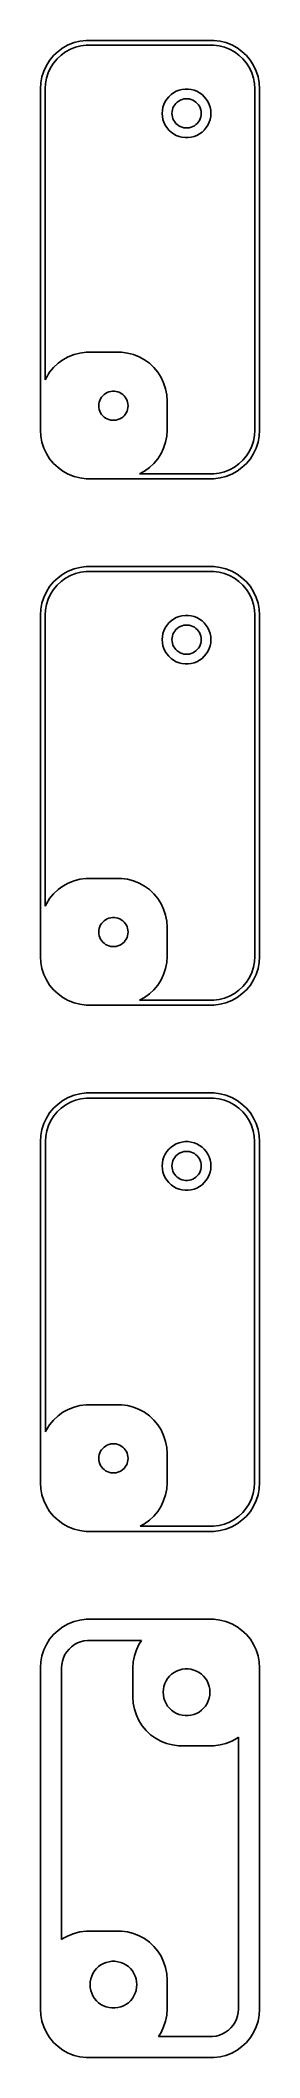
# Model space of a CAD drawing. Header units: metres. Extents: x -11 to 11, y 194 to 400.
import ezdxf

# ---------------------------------------------------------------- set-up
doc = ezdxf.new("R2010")
doc.units = ezdxf.units.M

msp = doc.modelspace()

# ---------------------------------------------------------------- linework, layer by layer
for p, q in [((-8.92912, 399.722), (-9.43712, 399.353)), ((-8.37889, 400.024), (-8.92912, 399.722)), ((-8.66121, 399.299), (-8.166, 399.572)), ((-7.79507, 400.255), (-8.37889, 400.024)), ((-8.166, 399.572), (-7.64056, 399.78)), ((-7.1869, 400.411), (-7.79507, 400.255)), ((-7.64056, 399.78), (-7.0932, 399.92)), ((-6.56395, 400.49), (-7.1869, 400.411)), ((-7.0932, 399.92), (-6.53255, 399.991)), ((6.56395, 400.49), (-6.56395, 400.49)), ((-6.53255, 399.991), (6.53255, 399.991)), ((6.53255, 399.991), (7.0932, 399.92)), ((7.1869, 400.411), (6.56395, 400.49)), ((7.0932, 399.92), (7.64056, 399.78)), ((7.79507, 400.255), (7.1869, 400.411)), ((7.64056, 399.78), (8.166, 399.572)), ((8.37889, 400.024), (7.79507, 400.255)), ((8.166, 399.572), (8.66121, 399.299)), ((8.92912, 399.722), (8.37889, 400.024)), ((9.43712, 399.353), (8.92912, 399.722)), ((-10.6315, 397.909), (-10.8989, 397.341)), ((-10.2951, 398.439), (-10.6315, 397.909)), ((-10.434, 397.157), (-10.1934, 397.668)), ((-9.89484, 398.923), (-10.2951, 398.439)), ((-10.1934, 397.668), (-9.89056, 398.145)), ((-9.43712, 399.353), (-9.89484, 398.923)), ((-9.89056, 398.145), (-9.53035, 398.58)), ((-9.53035, 398.58), (-9.11839, 398.967)), ((-9.11839, 398.967), (-8.66121, 399.299)), ((8.66121, 399.299), (9.11839, 398.967)), ((9.11839, 398.967), (9.53035, 398.58)), ((9.89484, 398.923), (9.43712, 399.353)), ((9.53035, 398.58), (9.89056, 398.145)), ((9.89056, 398.145), (10.1934, 397.668)), ((10.2951, 398.439), (9.89484, 398.923)), ((10.1934, 397.668), (10.434, 397.157)), ((10.6315, 397.909), (10.2951, 398.439)), ((10.8989, 397.341), (10.6315, 397.909)), ((-11.2106, 396.127), (-11.25, 395.5)), ((-11.25, 395.5), (-11.25, 360.5)), ((-11.0929, 396.743), (-11.2106, 396.127)), ((-10.8989, 397.341), (-11.0929, 396.743)), ((-10.75, 395.5), (-10.7145, 396.064)), ((-10.75, 365.657), (-10.75, 395.5)), ((-10.7145, 396.064), (-10.6086, 396.619)), ((-10.6086, 396.619), (-10.434, 397.157)), ((2.97745, 395.378), (2.68555, 395.262)), ((3.28154, 395.456), (2.97745, 395.378)), ((3.59302, 395.495), (3.28154, 395.456)), ((3.90697, 395.495), (3.59302, 395.495)), ((4.21844, 395.456), (3.90697, 395.495)), ((4.52254, 395.378), (4.21844, 395.456)), ((4.81444, 395.262), (4.52254, 395.378)), ((10.434, 397.157), (10.6086, 396.619)), ((10.6086, 396.619), (10.7145, 396.064)), ((10.7145, 396.064), (10.75, 395.5)), ((10.75, 395.5), (10.75, 360.5)), ((11.0929, 396.743), (10.8989, 397.341)), ((11.2106, 396.127), (11.0929, 396.743)), ((11.25, 395.5), (11.2106, 396.127)), ((11.25, 360.5), (11.25, 395.5)), ((1.2697, 393.313), (1.25, 393)), ((1.32854, 393.622), (1.2697, 393.313)), ((1.42555, 393.92), (1.32854, 393.622)), ((1.55922, 394.204), (1.42555, 393.92)), ((1.72745, 394.469), (1.55922, 394.204)), ((1.92757, 394.711), (1.72745, 394.469)), ((2.15643, 394.926), (1.92757, 394.711)), ((2.41043, 395.111), (2.15643, 394.926)), ((2.26183, 393.188), (2.29712, 393.373)), ((2.29712, 393.373), (2.35533, 393.552)), ((2.35533, 393.552), (2.43553, 393.723)), ((2.68555, 395.262), (2.41043, 395.111)), ((2.43553, 393.723), (2.53647, 393.882)), ((2.53647, 393.882), (2.65654, 394.027)), ((2.65654, 394.027), (2.79385, 394.156)), ((2.79385, 394.156), (2.94626, 394.266)), ((2.94626, 394.266), (3.11133, 394.357)), ((3.11133, 394.357), (3.28647, 394.427)), ((3.28647, 394.427), (3.46892, 394.473)), ((3.46892, 394.473), (3.65581, 394.497)), ((3.65581, 394.497), (3.84418, 394.497)), ((3.84418, 394.497), (4.03107, 394.473)), ((4.03107, 394.473), (4.21352, 394.427)), ((4.21352, 394.427), (4.38866, 394.357)), ((4.38866, 394.357), (4.55373, 394.266)), ((4.55373, 394.266), (4.70613, 394.156)), ((4.70613, 394.156), (4.84344, 394.027)), ((5.08955, 395.111), (4.81444, 395.262)), ((4.84344, 394.027), (4.96352, 393.882)), ((4.96352, 393.882), (5.06445, 393.723)), ((5.06445, 393.723), (5.14465, 393.552)), ((5.34355, 394.926), (5.08955, 395.111)), ((5.14465, 393.552), (5.20287, 393.373)), ((5.20287, 393.373), (5.23816, 393.188)), ((5.57242, 394.711), (5.34355, 394.926)), ((5.77254, 394.469), (5.57242, 394.711)), ((5.94077, 394.204), (5.77254, 394.469)), ((6.07443, 393.92), (5.94077, 394.204)), ((6.17145, 393.622), (6.07443, 393.92)), ((6.23029, 393.313), (6.17145, 393.622)), ((6.25, 393), (6.23029, 393.313)), ((1.25, 393), (1.2697, 392.687)), ((1.2697, 392.687), (1.32854, 392.378)), ((1.32854, 392.378), (1.42555, 392.08)), ((1.42555, 392.08), (1.55922, 391.796)), ((1.55922, 391.796), (1.72745, 391.531)), ((1.72745, 391.531), (1.92757, 391.289)), ((1.92757, 391.289), (2.15643, 391.074)), ((2.25, 393), (2.26183, 393.188)), ((2.26183, 392.812), (2.25, 393)), ((2.29712, 392.627), (2.26183, 392.812)), ((2.35533, 392.448), (2.29712, 392.627)), ((2.43553, 392.277), (2.35533, 392.448)), ((2.53647, 392.118), (2.43553, 392.277)), ((2.65654, 391.973), (2.53647, 392.118)), ((2.79385, 391.844), (2.65654, 391.973)), ((2.94626, 391.734), (2.79385, 391.844)), ((3.11133, 391.643), (2.94626, 391.734)), ((3.28647, 391.573), (3.11133, 391.643)), ((3.46892, 391.527), (3.28647, 391.573)), ((3.65581, 391.503), (3.46892, 391.527)), ((3.84418, 391.503), (3.65581, 391.503)), ((4.03107, 391.527), (3.84418, 391.503)), ((4.21352, 391.573), (4.03107, 391.527)), ((4.38866, 391.643), (4.21352, 391.573)), ((4.55373, 391.734), (4.38866, 391.643)), ((4.70613, 391.844), (4.55373, 391.734)), ((4.84344, 391.973), (4.70613, 391.844)), ((4.96352, 392.118), (4.84344, 391.973)), ((5.06445, 392.277), (4.96352, 392.118)), ((5.14465, 392.448), (5.06445, 392.277)), ((5.20287, 392.627), (5.14465, 392.448)), ((5.23816, 392.812), (5.20287, 392.627)), ((5.23816, 393.188), (5.25, 393)), ((5.25, 393), (5.23816, 392.812)), ((5.34355, 391.074), (5.57242, 391.289)), ((5.57242, 391.289), (5.77254, 391.531)), ((5.77254, 391.531), (5.94077, 391.796)), ((5.94077, 391.796), (6.07443, 392.08)), ((6.07443, 392.08), (6.17145, 392.378)), ((6.17145, 392.378), (6.23029, 392.687)), ((6.23029, 392.687), (6.25, 393)), ((2.15643, 391.074), (2.41043, 390.889)), ((2.41043, 390.889), (2.68555, 390.738)), ((2.68555, 390.738), (2.97745, 390.622)), ((2.97745, 390.622), (3.28154, 390.544)), ((3.28154, 390.544), (3.59302, 390.505)), ((3.59302, 390.505), (3.90697, 390.505)), ((3.90697, 390.505), (4.21844, 390.544)), ((4.21844, 390.544), (4.52254, 390.622)), ((4.52254, 390.622), (4.81444, 390.738)), ((4.81444, 390.738), (5.08955, 390.889)), ((5.08955, 390.889), (5.34355, 391.074)), ((-6.56395, 368.49), (-7.1869, 368.411)), ((-2.93604, 368.49), (-6.56395, 368.49)), ((-2.31308, 368.411), (-2.93604, 368.49)), ((-10.2951, 366.439), (-10.6315, 365.909)), ((-9.89484, 366.923), (-10.2951, 366.439)), ((-9.43712, 367.353), (-9.89484, 366.923)), ((-8.92912, 367.722), (-9.43712, 367.353)), ((-8.37889, 368.024), (-8.92912, 367.722)), ((-7.79507, 368.255), (-8.37889, 368.024)), ((-7.1869, 368.411), (-7.79507, 368.255)), ((-1.70491, 368.255), (-2.31308, 368.411)), ((-1.12109, 368.024), (-1.70491, 368.255)), ((-0.57086, 367.722), (-1.12109, 368.024)), ((-0.06287, 367.353), (-0.57086, 367.722)), ((0.39484, 366.923), (-0.06287, 367.353)), ((0.79507, 366.439), (0.39484, 366.923)), ((1.13153, 365.909), (0.79507, 366.439)), ((-10.6315, 365.909), (-10.75, 365.657)), ((-4.55373, 364.266), (-4.38866, 364.357)), ((-4.38866, 364.357), (-4.21352, 364.427)), ((-4.21352, 364.427), (-4.03107, 364.473)), ((-4.03107, 364.473), (-3.84418, 364.497)), ((-3.84418, 364.497), (-3.65581, 364.497)), ((-3.65581, 364.497), (-3.46892, 364.473)), ((-3.46892, 364.473), (-3.28647, 364.427)), ((-3.28647, 364.427), (-3.11133, 364.357)), ((-3.11133, 364.357), (-2.94626, 364.266)), ((1.39888, 365.341), (1.13153, 365.909)), ((1.59291, 364.743), (1.39888, 365.341)), ((1.71057, 364.127), (1.59291, 364.743)), ((-5.25, 363), (-5.23816, 363.188)), ((-5.23816, 362.812), (-5.25, 363)), ((-5.23816, 363.188), (-5.20287, 363.373)), ((-5.20287, 362.627), (-5.23816, 362.812)), ((-5.20287, 363.373), (-5.14465, 363.552)), ((-5.14465, 362.448), (-5.20287, 362.627)), ((-5.14465, 363.552), (-5.06445, 363.723)), ((-5.06445, 362.277), (-5.14465, 362.448)), ((-5.06445, 363.723), (-4.96352, 363.882)), ((-4.96352, 362.118), (-5.06445, 362.277)), ((-4.96352, 363.882), (-4.84344, 364.027)), ((-4.84344, 364.027), (-4.70613, 364.156)), ((-4.70613, 364.156), (-4.55373, 364.266)), ((-2.94626, 364.266), (-2.79385, 364.156)), ((-2.79385, 364.156), (-2.65654, 364.027)), ((-2.65654, 364.027), (-2.53647, 363.882)), ((-2.53647, 363.882), (-2.43553, 363.723)), ((-2.43553, 362.277), (-2.53647, 362.118)), ((-2.43553, 363.723), (-2.35533, 363.552)), ((-2.35533, 362.448), (-2.43553, 362.277)), ((-2.35533, 363.552), (-2.29712, 363.373)), ((-2.29712, 362.627), (-2.35533, 362.448)), ((-2.29712, 363.373), (-2.26183, 363.188)), ((-2.26183, 362.812), (-2.29712, 362.627)), ((-2.26183, 363.188), (-2.25, 363)), ((-2.25, 363), (-2.26183, 362.812)), ((1.75, 363.5), (1.71057, 364.127)), ((1.75, 360.5), (1.75, 363.5)), ((-11.25, 360.5), (-11.2106, 359.873)), ((-4.84344, 361.973), (-4.96352, 362.118)), ((-4.70613, 361.844), (-4.84344, 361.973)), ((-4.55373, 361.734), (-4.70613, 361.844)), ((-4.38866, 361.643), (-4.55373, 361.734)), ((-4.21352, 361.573), (-4.38866, 361.643)), ((-4.03107, 361.527), (-4.21352, 361.573)), ((-3.84418, 361.503), (-4.03107, 361.527)), ((-3.65581, 361.503), (-3.84418, 361.503)), ((-3.46892, 361.527), (-3.65581, 361.503)), ((-3.28647, 361.573), (-3.46892, 361.527)), ((-3.11133, 361.643), (-3.28647, 361.573)), ((-2.94626, 361.734), (-3.11133, 361.643)), ((-2.79385, 361.844), (-2.94626, 361.734)), ((-2.65654, 361.973), (-2.79385, 361.844)), ((-2.53647, 362.118), (-2.65654, 361.973)), ((1.71057, 359.873), (1.75, 360.5)), ((10.75, 360.5), (10.7145, 359.936)), ((11.2106, 359.873), (11.25, 360.5)), ((-11.2106, 359.873), (-11.0929, 359.257)), ((-11.0929, 359.257), (-10.8989, 358.659)), ((-10.8989, 358.659), (-10.6315, 358.091)), ((-10.6315, 358.091), (-10.2951, 357.561)), ((0.79507, 357.561), (1.13153, 358.091)), ((1.13153, 358.091), (1.39888, 358.659)), ((1.39888, 358.659), (1.59291, 359.257)), ((1.59291, 359.257), (1.71057, 359.873)), ((10.1934, 358.332), (9.89056, 357.855)), ((10.434, 358.843), (10.1934, 358.332)), ((10.2951, 357.561), (10.6315, 358.091)), ((10.6086, 359.381), (10.434, 358.843)), ((10.7145, 359.936), (10.6086, 359.381)), ((10.6315, 358.091), (10.8989, 358.659)), ((10.8989, 358.659), (11.0929, 359.257)), ((11.0929, 359.257), (11.2106, 359.873)), ((-10.2951, 357.561), (-9.89484, 357.077)), ((-9.89484, 357.077), (-9.43712, 356.647)), ((-9.43712, 356.647), (-8.92912, 356.278)), ((-8.92912, 356.278), (-8.37889, 355.976)), ((-1.06104, 356.009), (-0.57086, 356.278)), ((6.53255, 356.009), (-1.06104, 356.009)), ((-0.57086, 356.278), (-0.06287, 356.647)), ((-0.06287, 356.647), (0.39484, 357.077)), ((0.39484, 357.077), (0.79507, 357.561)), ((7.0932, 356.08), (6.53255, 356.009)), ((7.64056, 356.22), (7.0932, 356.08)), ((8.166, 356.428), (7.64056, 356.22)), ((8.66121, 356.701), (8.166, 356.428)), ((8.37889, 355.976), (8.92912, 356.278)), ((9.11839, 357.033), (8.66121, 356.701)), ((8.92912, 356.278), (9.43712, 356.647)), ((9.53035, 357.42), (9.11839, 357.033)), ((9.43712, 356.647), (9.89484, 357.077)), ((9.89056, 357.855), (9.53035, 357.42)), ((9.89484, 357.077), (10.2951, 357.561)), ((-8.37889, 355.976), (-7.79507, 355.745)), ((-7.79507, 355.745), (-7.1869, 355.589)), ((-7.1869, 355.589), (-6.56395, 355.51)), ((-6.56395, 355.51), (6.56395, 355.51)), ((6.56395, 355.51), (7.1869, 355.589)), ((7.1869, 355.589), (7.79507, 355.745)), ((7.79507, 355.745), (8.37889, 355.976)), ((-8.92912, 345.722), (-9.43712, 345.353)), ((-8.37889, 346.024), (-8.92912, 345.722)), ((-7.79507, 346.255), (-8.37889, 346.024)), ((-8.166, 345.572), (-7.64056, 345.78)), ((-7.1869, 346.411), (-7.79507, 346.255)), ((-7.64056, 345.78), (-7.0932, 345.92)), ((-6.56395, 346.49), (-7.1869, 346.411)), ((-7.0932, 345.92), (-6.53255, 345.991)), ((6.56395, 346.49), (-6.56395, 346.49)), ((-6.53255, 345.991), (6.53255, 345.991)), ((6.53255, 345.991), (7.0932, 345.92)), ((7.1869, 346.411), (6.56395, 346.49)), ((7.0932, 345.92), (7.64056, 345.78)), ((7.79507, 346.255), (7.1869, 346.411)), ((7.64056, 345.78), (8.166, 345.572)), ((8.37889, 346.024), (7.79507, 346.255)), ((8.92912, 345.722), (8.37889, 346.024)), ((9.43712, 345.353), (8.92912, 345.722)), ((-10.6315, 343.909), (-10.8989, 343.341)), ((-10.2951, 344.439), (-10.6315, 343.909)), ((-10.434, 343.157), (-10.1934, 343.668)), ((-9.89484, 344.923), (-10.2951, 344.439)), ((-10.1934, 343.668), (-9.89056, 344.145)), ((-9.43712, 345.353), (-9.89484, 344.923)), ((-9.89056, 344.145), (-9.53035, 344.58)), ((-9.53035, 344.58), (-9.11839, 344.967)), ((-9.11839, 344.967), (-8.66121, 345.299)), ((-8.66121, 345.299), (-8.166, 345.572)), ((8.166, 345.572), (8.66121, 345.299)), ((8.66121, 345.299), (9.11839, 344.967)), ((9.11839, 344.967), (9.53035, 344.58)), ((9.89484, 344.923), (9.43712, 345.353)), ((9.53035, 344.58), (9.89056, 344.145)), ((9.89056, 344.145), (10.1934, 343.668)), ((10.2951, 344.439), (9.89484, 344.923)), ((10.1934, 343.668), (10.434, 343.157)), ((10.6315, 343.909), (10.2951, 344.439)), ((10.8989, 343.341), (10.6315, 343.909)), ((-11.2106, 342.127), (-11.25, 341.5)), ((-11.0929, 342.743), (-11.2106, 342.127)), ((-10.8989, 343.341), (-11.0929, 342.743)), ((-10.75, 341.5), (-10.7145, 342.064)), ((-10.7145, 342.064), (-10.6086, 342.619)), ((-10.6086, 342.619), (-10.434, 343.157)), ((10.434, 343.157), (10.6086, 342.619)), ((10.6086, 342.619), (10.7145, 342.064)), ((10.7145, 342.064), (10.75, 341.5)), ((11.0929, 342.743), (10.8989, 343.341)), ((11.2106, 342.127), (11.0929, 342.743)), ((11.25, 341.5), (11.2106, 342.127)), ((-11.25, 341.5), (-11.25, 306.5)), ((-10.75, 311.657), (-10.75, 341.5)), ((1.32854, 339.622), (1.2697, 339.313)), ((1.42555, 339.92), (1.32854, 339.622)), ((1.55922, 340.204), (1.42555, 339.92)), ((1.72745, 340.469), (1.55922, 340.204)), ((1.92757, 340.711), (1.72745, 340.469)), ((2.15643, 340.926), (1.92757, 340.711)), ((2.41043, 341.111), (2.15643, 340.926)), ((2.29712, 339.373), (2.35533, 339.552)), ((2.35533, 339.552), (2.43553, 339.723)), ((2.68555, 341.262), (2.41043, 341.111)), ((2.43553, 339.723), (2.53647, 339.882)), ((2.53647, 339.882), (2.65654, 340.027)), ((2.65654, 340.027), (2.79385, 340.156)), ((2.97745, 341.378), (2.68555, 341.262)), ((2.79385, 340.156), (2.94626, 340.266)), ((2.94626, 340.266), (3.11133, 340.357)), ((3.28154, 341.456), (2.97745, 341.378)), ((3.11133, 340.357), (3.28647, 340.427)), ((3.59302, 341.495), (3.28154, 341.456)), ((3.28647, 340.427), (3.46892, 340.473)), ((3.46892, 340.473), (3.65581, 340.497)), ((3.90697, 341.495), (3.59302, 341.495)), ((3.65581, 340.497), (3.84418, 340.497)), ((3.84418, 340.497), (4.03107, 340.473)), ((4.21844, 341.456), (3.90697, 341.495)), ((4.03107, 340.473), (4.21352, 340.427)), ((4.21352, 340.427), (4.38866, 340.357)), ((4.52254, 341.378), (4.21844, 341.456)), ((4.38866, 340.357), (4.55373, 340.266)), ((4.81444, 341.262), (4.52254, 341.378)), ((4.55373, 340.266), (4.70613, 340.156)), ((4.70613, 340.156), (4.84344, 340.027)), ((5.08955, 341.111), (4.81444, 341.262)), ((4.84344, 340.027), (4.96352, 339.882)), ((4.96352, 339.882), (5.06445, 339.723)), ((5.06445, 339.723), (5.14465, 339.552)), ((5.34355, 340.926), (5.08955, 341.111)), ((5.14465, 339.552), (5.20287, 339.373)), ((5.57242, 340.711), (5.34355, 340.926)), ((5.77254, 340.469), (5.57242, 340.711)), ((5.94077, 340.204), (5.77254, 340.469)), ((6.07443, 339.92), (5.94077, 340.204)), ((6.17145, 339.622), (6.07443, 339.92)), ((6.23029, 339.313), (6.17145, 339.622)), ((10.75, 341.5), (10.75, 306.5)), ((11.25, 306.5), (11.25, 341.5)), ((1.2697, 339.313), (1.25, 339)), ((1.25, 339), (1.2697, 338.687)), ((1.2697, 338.687), (1.32854, 338.378)), ((1.32854, 338.378), (1.42555, 338.08)), ((1.42555, 338.08), (1.55922, 337.796)), ((1.55922, 337.796), (1.72745, 337.531)), ((1.72745, 337.531), (1.92757, 337.289)), ((2.25, 339), (2.26183, 339.188)), ((2.26183, 338.812), (2.25, 339)), ((2.26183, 339.188), (2.29712, 339.373)), ((2.29712, 338.627), (2.26183, 338.812)), ((2.35533, 338.448), (2.29712, 338.627)), ((2.43553, 338.277), (2.35533, 338.448)), ((2.53647, 338.118), (2.43553, 338.277)), ((2.65654, 337.973), (2.53647, 338.118)), ((2.79385, 337.844), (2.65654, 337.973)), ((2.94626, 337.734), (2.79385, 337.844)), ((3.11133, 337.643), (2.94626, 337.734)), ((3.28647, 337.573), (3.11133, 337.643)), ((3.46892, 337.527), (3.28647, 337.573)), ((3.65581, 337.503), (3.46892, 337.527)), ((3.84418, 337.503), (3.65581, 337.503)), ((4.03107, 337.527), (3.84418, 337.503)), ((4.21352, 337.573), (4.03107, 337.527)), ((4.38866, 337.643), (4.21352, 337.573)), ((4.55373, 337.734), (4.38866, 337.643)), ((4.70613, 337.844), (4.55373, 337.734)), ((4.84344, 337.973), (4.70613, 337.844)), ((4.96352, 338.118), (4.84344, 337.973)), ((5.06445, 338.277), (4.96352, 338.118)), ((5.14465, 338.448), (5.06445, 338.277)), ((5.20287, 338.627), (5.14465, 338.448)), ((5.20287, 339.373), (5.23816, 339.188)), ((5.23816, 338.812), (5.20287, 338.627)), ((5.23816, 339.188), (5.25, 339)), ((5.25, 339), (5.23816, 338.812)), ((5.57242, 337.289), (5.77254, 337.531)), ((5.77254, 337.531), (5.94077, 337.796)), ((5.94077, 337.796), (6.07443, 338.08)), ((6.07443, 338.08), (6.17145, 338.378)), ((6.17145, 338.378), (6.23029, 338.687)), ((6.25, 339), (6.23029, 339.313)), ((6.23029, 338.687), (6.25, 339)), ((1.92757, 337.289), (2.15643, 337.074)), ((2.15643, 337.074), (2.41043, 336.889)), ((2.41043, 336.889), (2.68555, 336.738)), ((2.68555, 336.738), (2.97745, 336.622)), ((2.97745, 336.622), (3.28154, 336.544)), ((3.28154, 336.544), (3.59302, 336.505)), ((3.59302, 336.505), (3.90697, 336.505)), ((3.90697, 336.505), (4.21844, 336.544)), ((4.21844, 336.544), (4.52254, 336.622)), ((4.52254, 336.622), (4.81444, 336.738)), ((4.81444, 336.738), (5.08955, 336.889)), ((5.08955, 336.889), (5.34355, 337.074)), ((5.34355, 337.074), (5.57242, 337.289)), ((-9.89484, 312.923), (-10.2951, 312.439)), ((-9.43712, 313.353), (-9.89484, 312.923)), ((-8.92912, 313.722), (-9.43712, 313.353)), ((-8.37889, 314.024), (-8.92912, 313.722)), ((-7.79507, 314.255), (-8.37889, 314.024)), ((-7.1869, 314.411), (-7.79507, 314.255)), ((-6.56395, 314.49), (-7.1869, 314.411)), ((-2.93604, 314.49), (-6.56395, 314.49)), ((-2.31308, 314.411), (-2.93604, 314.49)), ((-1.70491, 314.255), (-2.31308, 314.411)), ((-1.12109, 314.024), (-1.70491, 314.255)), ((-0.57086, 313.722), (-1.12109, 314.024)), ((-0.06287, 313.353), (-0.57086, 313.722)), ((0.39484, 312.923), (-0.06287, 313.353)), ((0.79507, 312.439), (0.39484, 312.923)), ((-10.6315, 311.909), (-10.75, 311.657)), ((-10.2951, 312.439), (-10.6315, 311.909)), ((-4.21352, 310.427), (-4.03107, 310.473)), ((-4.03107, 310.473), (-3.84418, 310.497)), ((-3.84418, 310.497), (-3.65581, 310.497)), ((-3.65581, 310.497), (-3.46892, 310.473)), ((-3.46892, 310.473), (-3.28647, 310.427)), ((1.13153, 311.909), (0.79507, 312.439)), ((1.39888, 311.341), (1.13153, 311.909)), ((1.59291, 310.743), (1.39888, 311.341)), ((1.71057, 310.127), (1.59291, 310.743)), ((-5.25, 309), (-5.23816, 309.188)), ((-5.23816, 308.812), (-5.25, 309)), ((-5.23816, 309.188), (-5.20287, 309.373)), ((-5.20287, 308.627), (-5.23816, 308.812)), ((-5.20287, 309.373), (-5.14465, 309.552)), ((-5.14465, 308.448), (-5.20287, 308.627)), ((-5.14465, 309.552), (-5.06445, 309.723)), ((-5.06445, 308.277), (-5.14465, 308.448)), ((-5.06445, 309.723), (-4.96352, 309.882)), ((-4.96352, 309.882), (-4.84344, 310.027)), ((-4.84344, 310.027), (-4.70613, 310.156)), ((-4.70613, 310.156), (-4.55373, 310.266)), ((-4.55373, 310.266), (-4.38866, 310.357)), ((-4.38866, 310.357), (-4.21352, 310.427)), ((-3.28647, 310.427), (-3.11133, 310.357)), ((-3.11133, 310.357), (-2.94626, 310.266)), ((-2.94626, 310.266), (-2.79385, 310.156)), ((-2.79385, 310.156), (-2.65654, 310.027)), ((-2.65654, 310.027), (-2.53647, 309.882)), ((-2.53647, 309.882), (-2.43553, 309.723)), ((-2.43553, 309.723), (-2.35533, 309.552)), ((-2.35533, 308.448), (-2.43553, 308.277)), ((-2.35533, 309.552), (-2.29712, 309.373)), ((-2.29712, 308.627), (-2.35533, 308.448)), ((-2.29712, 309.373), (-2.26183, 309.188)), ((-2.26183, 308.812), (-2.29712, 308.627)), ((-2.26183, 309.188), (-2.25, 309)), ((-2.25, 309), (-2.26183, 308.812)), ((1.75, 309.5), (1.71057, 310.127)), ((1.75, 306.5), (1.75, 309.5)), ((-11.25, 306.5), (-11.2106, 305.873)), ((-4.96352, 308.118), (-5.06445, 308.277)), ((-4.84344, 307.973), (-4.96352, 308.118)), ((-4.70613, 307.844), (-4.84344, 307.973)), ((-4.55373, 307.734), (-4.70613, 307.844)), ((-4.38866, 307.643), (-4.55373, 307.734)), ((-4.21352, 307.573), (-4.38866, 307.643)), ((-4.03107, 307.527), (-4.21352, 307.573)), ((-3.84418, 307.503), (-4.03107, 307.527)), ((-3.65581, 307.503), (-3.84418, 307.503)), ((-3.46892, 307.527), (-3.65581, 307.503)), ((-3.28647, 307.573), (-3.46892, 307.527)), ((-3.11133, 307.643), (-3.28647, 307.573)), ((-2.94626, 307.734), (-3.11133, 307.643)), ((-2.79385, 307.844), (-2.94626, 307.734)), ((-2.65654, 307.973), (-2.79385, 307.844)), ((-2.53647, 308.118), (-2.65654, 307.973)), ((-2.43553, 308.277), (-2.53647, 308.118)), ((1.71057, 305.873), (1.75, 306.5)), ((10.75, 306.5), (10.7145, 305.936)), ((11.2106, 305.873), (11.25, 306.5)), ((-11.2106, 305.873), (-11.0929, 305.257)), ((-11.0929, 305.257), (-10.8989, 304.659)), ((-10.8989, 304.659), (-10.6315, 304.091)), ((1.13153, 304.091), (1.39888, 304.659)), ((1.39888, 304.659), (1.59291, 305.257)), ((1.59291, 305.257), (1.71057, 305.873)), ((10.1934, 304.332), (9.89056, 303.855)), ((10.434, 304.843), (10.1934, 304.332)), ((10.6086, 305.381), (10.434, 304.843)), ((10.7145, 305.936), (10.6086, 305.381)), ((10.6315, 304.091), (10.8989, 304.659)), ((10.8989, 304.659), (11.0929, 305.257)), ((11.0929, 305.257), (11.2106, 305.873)), ((-10.6315, 304.091), (-10.2951, 303.561)), ((-10.2951, 303.561), (-9.89484, 303.077)), ((-9.89484, 303.077), (-9.43712, 302.647)), ((-9.43712, 302.647), (-8.92912, 302.278)), ((-8.92912, 302.278), (-8.37889, 301.976)), ((-1.06104, 302.009), (-0.57086, 302.278)), ((-0.57086, 302.278), (-0.06287, 302.647)), ((-0.06287, 302.647), (0.39484, 303.077)), ((0.39484, 303.077), (0.79507, 303.561)), ((0.79507, 303.561), (1.13153, 304.091)), ((7.64056, 302.22), (7.0932, 302.08)), ((8.166, 302.428), (7.64056, 302.22)), ((8.66121, 302.701), (8.166, 302.428)), ((8.37889, 301.976), (8.92912, 302.278)), ((9.11839, 303.033), (8.66121, 302.701)), ((8.92912, 302.278), (9.43712, 302.647)), ((9.53035, 303.42), (9.11839, 303.033)), ((9.43712, 302.647), (9.89484, 303.077)), ((9.89056, 303.855), (9.53035, 303.42)), ((9.89484, 303.077), (10.2951, 303.561)), ((10.2951, 303.561), (10.6315, 304.091)), ((-8.37889, 301.976), (-7.79507, 301.745)), ((-7.79507, 301.745), (-7.1869, 301.589)), ((-7.1869, 301.589), (-6.56395, 301.51)), ((-6.56395, 301.51), (6.56395, 301.51)), ((6.53255, 302.009), (-1.06104, 302.009)), ((7.0932, 302.08), (6.53255, 302.009)), ((6.56395, 301.51), (7.1869, 301.589)), ((7.1869, 301.589), (7.79507, 301.745)), ((7.79507, 301.745), (8.37889, 301.976)), ((-8.37889, 292.024), (-8.92912, 291.722)), ((-7.79507, 292.255), (-8.37889, 292.024)), ((-7.1869, 292.411), (-7.79507, 292.255)), ((-7.63084, 291.75), (-7.08731, 291.889)), ((-6.56395, 292.49), (-7.1869, 292.411)), ((-7.08731, 291.889), (-6.53058, 291.96)), ((6.56395, 292.49), (-6.56395, 292.49)), ((-6.53058, 291.96), (6.53058, 291.96)), ((6.53058, 291.96), (7.08731, 291.889)), ((7.1869, 292.411), (6.56395, 292.49)), ((7.08731, 291.889), (7.63084, 291.75)), ((7.79507, 292.255), (7.1869, 292.411)), ((8.37889, 292.024), (7.79507, 292.255)), ((8.92912, 291.722), (8.37889, 292.024)), ((-10.6315, 289.909), (-10.8989, 289.341)), ((-10.2951, 290.439), (-10.6315, 289.909)), ((-9.89484, 290.923), (-10.2951, 290.439)), ((-10.1658, 289.653), (-9.86511, 290.127)), ((-9.43712, 291.353), (-9.89484, 290.923)), ((-9.86511, 290.127), (-9.50742, 290.559)), ((-9.50742, 290.559), (-9.09834, 290.943)), ((-8.92912, 291.722), (-9.43712, 291.353)), ((-9.09834, 290.943), (-8.64436, 291.273)), ((-8.64436, 291.273), (-8.1526, 291.543)), ((-8.1526, 291.543), (-7.63084, 291.75)), ((7.63084, 291.75), (8.1526, 291.543)), ((8.1526, 291.543), (8.64436, 291.273)), ((8.64436, 291.273), (9.09834, 290.943)), ((9.43712, 291.353), (8.92912, 291.722)), ((9.09834, 290.943), (9.50742, 290.559)), ((9.89484, 290.923), (9.43712, 291.353)), ((9.50742, 290.559), (9.86511, 290.127)), ((9.86511, 290.127), (10.1658, 289.653)), ((10.2951, 290.439), (9.89484, 290.923)), ((10.6315, 289.909), (10.2951, 290.439)), ((10.8989, 289.341), (10.6315, 289.909)), ((-11.2106, 288.127), (-11.25, 287.5)), ((-11.0929, 288.743), (-11.2106, 288.127)), ((-10.8989, 289.341), (-11.0929, 288.743)), ((-10.7185, 287.5), (-10.6833, 288.06)), ((-10.6833, 288.06), (-10.5781, 288.611)), ((-10.5781, 288.611), (-10.4047, 289.145)), ((-10.4047, 289.145), (-10.1658, 289.653)), ((10.1658, 289.653), (10.4047, 289.145)), ((10.4047, 289.145), (10.5781, 288.611)), ((10.5781, 288.611), (10.6833, 288.06)), ((10.6833, 288.06), (10.7185, 287.5)), ((11.0929, 288.743), (10.8989, 289.341)), ((11.2106, 288.127), (11.0929, 288.743)), ((11.25, 287.5), (11.2106, 288.127)), ((-11.25, 287.5), (-11.25, 252.5)), ((-10.7185, 257.724), (-10.7185, 287.5)), ((1.42555, 285.92), (1.32854, 285.622)), ((1.55922, 286.204), (1.42555, 285.92)), ((1.72745, 286.469), (1.55922, 286.204)), ((1.92757, 286.711), (1.72745, 286.469)), ((2.15643, 286.926), (1.92757, 286.711)), ((2.41043, 287.111), (2.15643, 286.926)), ((2.35533, 285.552), (2.43553, 285.723)), ((2.68555, 287.262), (2.41043, 287.111)), ((2.43553, 285.723), (2.53647, 285.882)), ((2.53647, 285.882), (2.65654, 286.027)), ((2.65654, 286.027), (2.79385, 286.156)), ((2.97745, 287.378), (2.68555, 287.262)), ((2.79385, 286.156), (2.94626, 286.266)), ((2.94626, 286.266), (3.11133, 286.357)), ((3.28154, 287.456), (2.97745, 287.378)), ((3.11133, 286.357), (3.28647, 286.427)), ((3.59302, 287.495), (3.28154, 287.456)), ((3.28647, 286.427), (3.46892, 286.473)), ((3.46892, 286.473), (3.65581, 286.497)), ((3.90697, 287.495), (3.59302, 287.495)), ((3.65581, 286.497), (3.84418, 286.497)), ((3.84418, 286.497), (4.03107, 286.473)), ((4.21844, 287.456), (3.90697, 287.495)), ((4.03107, 286.473), (4.21352, 286.427)), ((4.21352, 286.427), (4.38866, 286.357)), ((4.52254, 287.378), (4.21844, 287.456)), ((4.38866, 286.357), (4.55373, 286.266)), ((4.81444, 287.262), (4.52254, 287.378)), ((4.55373, 286.266), (4.70613, 286.156)), ((4.70613, 286.156), (4.84344, 286.027)), ((5.08955, 287.111), (4.81444, 287.262)), ((4.84344, 286.027), (4.96352, 285.882)), ((4.96352, 285.882), (5.06445, 285.723)), ((5.06445, 285.723), (5.14465, 285.552)), ((5.34355, 286.926), (5.08955, 287.111)), ((5.57242, 286.711), (5.34355, 286.926)), ((5.77254, 286.469), (5.57242, 286.711)), ((5.94077, 286.204), (5.77254, 286.469)), ((6.07443, 285.92), (5.94077, 286.204)), ((6.17145, 285.622), (6.07443, 285.92)), ((10.7185, 287.5), (10.7185, 252.5)), ((11.25, 252.5), (11.25, 287.5)), ((1.2697, 285.313), (1.25, 285)), ((1.25, 285), (1.2697, 284.687)), ((1.32854, 285.622), (1.2697, 285.313)), ((1.2697, 284.687), (1.32854, 284.378)), ((1.32854, 284.378), (1.42555, 284.08)), ((1.42555, 284.08), (1.55922, 283.796)), ((1.55922, 283.796), (1.72745, 283.531)), ((2.25, 285), (2.26183, 285.188)), ((2.26183, 284.812), (2.25, 285)), ((2.26183, 285.188), (2.29712, 285.373)), ((2.29712, 284.627), (2.26183, 284.812)), ((2.29712, 285.373), (2.35533, 285.552)), ((2.35533, 284.448), (2.29712, 284.627)), ((2.43553, 284.277), (2.35533, 284.448)), ((2.53647, 284.118), (2.43553, 284.277)), ((2.65654, 283.973), (2.53647, 284.118)), ((2.79385, 283.844), (2.65654, 283.973)), ((2.94626, 283.734), (2.79385, 283.844)), ((3.11133, 283.643), (2.94626, 283.734)), ((3.28647, 283.573), (3.11133, 283.643)), ((3.46892, 283.527), (3.28647, 283.573)), ((4.21352, 283.573), (4.03107, 283.527)), ((4.38866, 283.643), (4.21352, 283.573)), ((4.55373, 283.734), (4.38866, 283.643)), ((4.70613, 283.844), (4.55373, 283.734)), ((4.84344, 283.973), (4.70613, 283.844)), ((4.96352, 284.118), (4.84344, 283.973)), ((5.06445, 284.277), (4.96352, 284.118)), ((5.14465, 284.448), (5.06445, 284.277)), ((5.14465, 285.552), (5.20287, 285.373)), ((5.20287, 284.627), (5.14465, 284.448)), ((5.20287, 285.373), (5.23816, 285.188)), ((5.23816, 284.812), (5.20287, 284.627)), ((5.23816, 285.188), (5.25, 285)), ((5.25, 285), (5.23816, 284.812)), ((5.77254, 283.531), (5.94077, 283.796)), ((5.94077, 283.796), (6.07443, 284.08)), ((6.07443, 284.08), (6.17145, 284.378)), ((6.23029, 285.313), (6.17145, 285.622)), ((6.17145, 284.378), (6.23029, 284.687)), ((6.25, 285), (6.23029, 285.313)), ((6.23029, 284.687), (6.25, 285)), ((1.72745, 283.531), (1.92757, 283.289)), ((1.92757, 283.289), (2.15643, 283.074)), ((2.15643, 283.074), (2.41043, 282.889)), ((2.41043, 282.889), (2.68555, 282.738)), ((2.68555, 282.738), (2.97745, 282.622)), ((2.97745, 282.622), (3.28154, 282.544)), ((3.28154, 282.544), (3.59302, 282.505)), ((3.65581, 283.503), (3.46892, 283.527)), ((3.59302, 282.505), (3.90697, 282.505)), ((3.84418, 283.503), (3.65581, 283.503)), ((4.03107, 283.527), (3.84418, 283.503)), ((3.90697, 282.505), (4.21844, 282.544)), ((4.21844, 282.544), (4.52254, 282.622)), ((4.52254, 282.622), (4.81444, 282.738)), ((4.81444, 282.738), (5.08955, 282.889)), ((5.08955, 282.889), (5.34355, 283.074)), ((5.34355, 283.074), (5.57242, 283.289)), ((5.57242, 283.289), (5.77254, 283.531)), ((-9.89484, 258.923), (-10.2951, 258.439)), ((-9.43712, 259.353), (-9.89484, 258.923)), ((-8.92912, 259.722), (-9.43712, 259.353)), ((-8.37889, 260.024), (-8.92912, 259.722)), ((-7.79507, 260.255), (-8.37889, 260.024)), ((-7.1869, 260.411), (-7.79507, 260.255)), ((-6.56395, 260.49), (-7.1869, 260.411)), ((-2.93604, 260.49), (-6.56395, 260.49)), ((-2.31308, 260.411), (-2.93604, 260.49)), ((-1.70491, 260.255), (-2.31308, 260.411)), ((-1.12109, 260.024), (-1.70491, 260.255)), ((-0.57086, 259.722), (-1.12109, 260.024)), ((-0.06287, 259.353), (-0.57086, 259.722)), ((0.39484, 258.923), (-0.06287, 259.353)), ((0.79507, 258.439), (0.39484, 258.923)), ((-10.6315, 257.909), (-10.7185, 257.724)), ((-10.2951, 258.439), (-10.6315, 257.909)), ((1.13153, 257.909), (0.79507, 258.439)), ((1.39888, 257.341), (1.13153, 257.909)), ((1.59291, 256.743), (1.39888, 257.341)), ((1.71057, 256.127), (1.59291, 256.743)), ((-5.25, 255), (-5.23816, 255.188)), ((-5.23816, 254.812), (-5.25, 255)), ((-5.23816, 255.188), (-5.20287, 255.373)), ((-5.20287, 254.627), (-5.23816, 254.812)), ((-5.20287, 255.373), (-5.14465, 255.552)), ((-5.14465, 254.448), (-5.20287, 254.627)), ((-5.14465, 255.552), (-5.06445, 255.723)), ((-5.06445, 255.723), (-4.96352, 255.882)), ((-4.96352, 255.882), (-4.84344, 256.027)), ((-4.84344, 256.027), (-4.70613, 256.156)), ((-4.70613, 256.156), (-4.55373, 256.266)), ((-4.55373, 256.266), (-4.38866, 256.357)), ((-4.38866, 256.357), (-4.21352, 256.427)), ((-4.21352, 256.427), (-4.03107, 256.473)), ((-4.03107, 256.473), (-3.84418, 256.497)), ((-3.84418, 256.497), (-3.65581, 256.497)), ((-3.65581, 256.497), (-3.46892, 256.473)), ((-3.46892, 256.473), (-3.28647, 256.427)), ((-3.28647, 256.427), (-3.11133, 256.357)), ((-3.11133, 256.357), (-2.94626, 256.266)), ((-2.94626, 256.266), (-2.79385, 256.156)), ((-2.79385, 256.156), (-2.65654, 256.027)), ((-2.65654, 256.027), (-2.53647, 255.882)), ((-2.53647, 255.882), (-2.43553, 255.723)), ((-2.43553, 255.723), (-2.35533, 255.552)), ((-2.35533, 255.552), (-2.29712, 255.373)), ((-2.29712, 254.627), (-2.35533, 254.448)), ((-2.29712, 255.373), (-2.26183, 255.188)), ((-2.26183, 254.812), (-2.29712, 254.627)), ((-2.26183, 255.188), (-2.25, 255)), ((-2.25, 255), (-2.26183, 254.812)), ((1.75, 255.5), (1.71057, 256.127)), ((1.75, 252.5), (1.75, 255.5)), ((-5.06445, 254.277), (-5.14465, 254.448)), ((-4.96352, 254.118), (-5.06445, 254.277)), ((-4.84344, 253.973), (-4.96352, 254.118)), ((-4.70613, 253.844), (-4.84344, 253.973)), ((-4.55373, 253.734), (-4.70613, 253.844)), ((-4.38866, 253.643), (-4.55373, 253.734)), ((-4.21352, 253.573), (-4.38866, 253.643)), ((-4.03107, 253.527), (-4.21352, 253.573)), ((-3.84418, 253.503), (-4.03107, 253.527)), ((-3.65581, 253.503), (-3.84418, 253.503)), ((-3.46892, 253.527), (-3.65581, 253.503)), ((-3.28647, 253.573), (-3.46892, 253.527)), ((-3.11133, 253.643), (-3.28647, 253.573)), ((-2.94626, 253.734), (-3.11133, 253.643)), ((-2.79385, 253.844), (-2.94626, 253.734)), ((-2.65654, 253.973), (-2.79385, 253.844)), ((-2.53647, 254.118), (-2.65654, 253.973)), ((-2.43553, 254.277), (-2.53647, 254.118)), ((-2.35533, 254.448), (-2.43553, 254.277)), ((-11.25, 252.5), (-11.2106, 251.873)), ((-11.2106, 251.873), (-11.0929, 251.257)), ((-11.0929, 251.257), (-10.8989, 250.659)), ((-10.8989, 250.659), (-10.6315, 250.091)), ((1.13153, 250.091), (1.39888, 250.659)), ((1.39888, 250.659), (1.59291, 251.257)), ((1.59291, 251.257), (1.71057, 251.873)), ((1.71057, 251.873), (1.75, 252.5)), ((10.4047, 250.855), (10.1658, 250.347)), ((10.5781, 251.389), (10.4047, 250.855)), ((10.6833, 251.94), (10.5781, 251.389)), ((10.6315, 250.091), (10.8989, 250.659)), ((10.7185, 252.5), (10.6833, 251.94)), ((10.8989, 250.659), (11.0929, 251.257)), ((11.0929, 251.257), (11.2106, 251.873)), ((11.2106, 251.873), (11.25, 252.5)), ((-10.6315, 250.091), (-10.2951, 249.561)), ((-10.2951, 249.561), (-9.89484, 249.077)), ((-9.89484, 249.077), (-9.43712, 248.647)), ((-9.43712, 248.647), (-8.92912, 248.278)), ((-0.57086, 248.278), (-0.06287, 248.647)), ((-0.06287, 248.647), (0.39484, 249.077)), ((0.39484, 249.077), (0.79507, 249.561)), ((0.79507, 249.561), (1.13153, 250.091)), ((8.1526, 248.457), (7.63084, 248.25)), ((8.64436, 248.727), (8.1526, 248.457)), ((9.09834, 249.057), (8.64436, 248.727)), ((8.92912, 248.278), (9.43712, 248.647)), ((9.50742, 249.441), (9.09834, 249.057)), ((9.43712, 248.647), (9.89484, 249.077)), ((9.86511, 249.873), (9.50742, 249.441)), ((10.1658, 250.347), (9.86511, 249.873)), ((9.89484, 249.077), (10.2951, 249.561)), ((10.2951, 249.561), (10.6315, 250.091)), ((-8.92912, 248.278), (-8.37889, 247.976)), ((-8.37889, 247.976), (-7.79507, 247.745)), ((-7.79507, 247.745), (-7.1869, 247.589)), ((-7.1869, 247.589), (-6.56395, 247.51)), ((-6.56395, 247.51), (6.56395, 247.51)), ((-1.00392, 248.04), (-0.57086, 248.278)), ((6.53058, 248.04), (-1.00392, 248.04)), ((7.08731, 248.111), (6.53058, 248.04)), ((6.56395, 247.51), (7.1869, 247.589)), ((7.63084, 248.25), (7.08731, 248.111)), ((7.1869, 247.589), (7.79507, 247.745)), ((7.79507, 247.745), (8.37889, 247.976)), ((8.37889, 247.976), (8.92912, 248.278)), ((-7.79507, 238.255), (-8.37889, 238.024)), ((-7.1869, 238.411), (-7.79507, 238.255)), ((-6.56395, 238.49), (-7.1869, 238.411)), ((6.56395, 238.49), (-6.56395, 238.49)), ((7.1869, 238.411), (6.56395, 238.49)), ((7.79507, 238.255), (7.1869, 238.411)), ((8.37889, 238.024), (7.79507, 238.255)), ((-10.2951, 236.439), (-10.6315, 235.909)), ((-9.89484, 236.923), (-10.2951, 236.439)), ((-9.43712, 237.353), (-9.89484, 236.923)), ((-8.92912, 237.722), (-9.43712, 237.353)), ((-8.37889, 238.024), (-8.92912, 237.722)), ((-7.76285, 235.884), (-7.45215, 236.055)), ((-7.45215, 236.055), (-7.12247, 236.185)), ((-7.12247, 236.185), (-6.77905, 236.273)), ((-6.77905, 236.273), (-6.42728, 236.318)), ((-6.42728, 236.318), (-0.87192, 236.318)), ((-0.87192, 236.318), (-1.13153, 235.909)), ((8.92912, 237.722), (8.37889, 238.024)), ((9.43712, 237.353), (8.92912, 237.722)), ((9.89484, 236.923), (9.43712, 237.353)), ((10.2951, 236.439), (9.89484, 236.923)), ((10.6315, 235.909), (10.2951, 236.439)), ((-11.2106, 234.127), (-11.25, 233.5)), ((-11.0929, 234.743), (-11.2106, 234.127)), ((-10.8989, 235.341), (-11.0929, 234.743)), ((-10.6315, 235.909), (-10.8989, 235.341)), ((-9.05115, 233.854), (-8.98471, 234.202)), ((-8.98471, 234.202), (-8.87514, 234.539)), ((-8.87514, 234.539), (-8.72417, 234.86)), ((-8.72417, 234.86), (-8.53418, 235.16)), ((-8.53418, 235.16), (-8.30817, 235.433)), ((-8.30817, 235.433), (-8.0497, 235.675)), ((-8.0497, 235.675), (-7.76285, 235.884)), ((-1.71057, 234.127), (-1.75, 233.5)), ((-1.59291, 234.743), (-1.71057, 234.127)), ((-1.39888, 235.341), (-1.59291, 234.743)), ((-1.13153, 235.909), (-1.39888, 235.341)), ((10.8989, 235.341), (10.6315, 235.909)), ((11.0929, 234.743), (10.8989, 235.341)), ((11.2106, 234.127), (11.0929, 234.743)), ((11.25, 233.5), (11.2106, 234.127)), ((-11.25, 233.5), (-11.25, 198.5)), ((-9.07341, 233.5), (-9.05115, 233.854)), ((-9.07341, 205.617), (-9.07341, 233.5)), ((-1.75, 233.5), (-1.75, 230.5)), ((1.4254, 231.597), (1.51852, 231.883)), ((1.51852, 231.883), (1.64685, 232.156)), ((1.64685, 232.156), (1.80835, 232.411)), ((1.80835, 232.411), (2.00047, 232.643)), ((2.00047, 232.643), (2.22017, 232.849)), ((2.22017, 232.849), (2.464, 233.026)), ((2.464, 233.026), (2.72812, 233.172)), ((2.72812, 233.172), (3.00835, 233.283)), ((3.00835, 233.283), (3.30028, 233.357)), ((3.30028, 233.357), (3.59929, 233.395)), ((3.59929, 233.395), (3.9007, 233.395)), ((3.9007, 233.395), (4.19971, 233.357)), ((4.19971, 233.357), (4.49164, 233.283)), ((4.49164, 233.283), (4.77187, 233.172)), ((4.77187, 233.172), (5.03598, 233.026)), ((5.03598, 233.026), (5.27982, 232.849)), ((5.27982, 232.849), (5.49951, 232.643)), ((5.49951, 232.643), (5.69164, 232.411)), ((5.69164, 232.411), (5.85313, 232.156)), ((5.85313, 232.156), (5.98146, 231.883)), ((5.98146, 231.883), (6.07458, 231.597)), ((11.25, 198.5), (11.25, 233.5)), ((-1.75, 230.5), (-1.71057, 229.873)), ((-1.71057, 229.873), (-1.59291, 229.257)), ((1.34999, 231), (1.36891, 231.301)), ((1.36891, 230.699), (1.34999, 231)), ((1.36891, 231.301), (1.4254, 231.597)), ((1.4254, 230.403), (1.36891, 230.699)), ((1.51852, 230.117), (1.4254, 230.403)), ((1.64685, 229.844), (1.51852, 230.117)), ((1.80835, 229.589), (1.64685, 229.844)), ((5.85313, 229.844), (5.69164, 229.589)), ((5.98146, 230.117), (5.85313, 229.844)), ((6.07458, 230.403), (5.98146, 230.117)), ((6.07458, 231.597), (6.13107, 231.301)), ((6.13107, 230.699), (6.07458, 230.403)), ((6.13107, 231.301), (6.14999, 231)), ((6.14999, 231), (6.13107, 230.699)), ((-1.59291, 229.257), (-1.39888, 228.659)), ((-1.39888, 228.659), (-1.13153, 228.091)), ((-1.13153, 228.091), (-0.79507, 227.561)), ((2.00047, 229.357), (1.80835, 229.589)), ((2.22017, 229.151), (2.00047, 229.357)), ((2.464, 228.974), (2.22017, 229.151)), ((2.72812, 228.828), (2.464, 228.974)), ((3.00835, 228.717), (2.72812, 228.828)), ((3.30028, 228.643), (3.00835, 228.717)), ((3.59929, 228.605), (3.30028, 228.643)), ((3.9007, 228.605), (3.59929, 228.605)), ((4.19971, 228.643), (3.9007, 228.605)), ((4.49164, 228.717), (4.19971, 228.643)), ((4.77187, 228.828), (4.49164, 228.717)), ((5.03598, 228.974), (4.77187, 228.828)), ((5.27982, 229.151), (5.03598, 228.974)), ((5.49951, 229.357), (5.27982, 229.151)), ((5.69164, 229.589), (5.49951, 229.357)), ((-0.79507, 227.561), (-0.39484, 227.077)), ((-0.39484, 227.077), (0.06287, 226.647)), ((0.06287, 226.647), (0.57086, 226.278)), ((0.57086, 226.278), (1.12109, 225.976)), ((1.12109, 225.976), (1.70491, 225.745)), ((1.70491, 225.745), (2.31308, 225.589)), ((7.1869, 225.589), (7.79507, 225.745)), ((7.79507, 225.745), (8.37889, 225.976)), ((8.37889, 225.976), (8.92912, 226.278)), ((8.92912, 226.278), (9.07341, 226.383)), ((9.07341, 226.383), (9.07341, 198.5)), ((2.31308, 225.589), (2.93604, 225.51)), ((2.93604, 225.51), (6.56395, 225.51)), ((6.56395, 225.51), (7.1869, 225.589)), ((-8.92912, 205.722), (-9.07341, 205.617)), ((-8.37889, 206.024), (-8.92912, 205.722)), ((-7.79507, 206.255), (-8.37889, 206.024)), ((-7.1869, 206.411), (-7.79507, 206.255)), ((-6.56395, 206.49), (-7.1869, 206.411)), ((-2.93604, 206.49), (-6.56395, 206.49)), ((-2.31308, 206.411), (-2.93604, 206.49)), ((-1.70491, 206.255), (-2.31308, 206.411)), ((-1.12109, 206.024), (-1.70491, 206.255)), ((-0.57086, 205.722), (-1.12109, 206.024)), ((-0.06287, 205.353), (-0.57086, 205.722)), ((0.39484, 204.923), (-0.06287, 205.353)), ((0.79507, 204.439), (0.39484, 204.923)), ((-5.49951, 202.643), (-5.27982, 202.849)), ((-5.27982, 202.849), (-5.03598, 203.026)), ((-5.03598, 203.026), (-4.77187, 203.172)), ((-4.77187, 203.172), (-4.49164, 203.283)), ((-4.49164, 203.283), (-4.19971, 203.357)), ((-4.19971, 203.357), (-3.9007, 203.395)), ((-3.9007, 203.395), (-3.59929, 203.395)), ((-3.59929, 203.395), (-3.30028, 203.357)), ((-3.30028, 203.357), (-3.00835, 203.283)), ((-3.00835, 203.283), (-2.72812, 203.172)), ((-2.72812, 203.172), (-2.464, 203.026)), ((-2.464, 203.026), (-2.22017, 202.849)), ((-2.22017, 202.849), (-2.00047, 202.643)), ((1.13153, 203.909), (0.79507, 204.439)), ((1.39888, 203.341), (1.13153, 203.909)), ((1.59291, 202.743), (1.39888, 203.341)), ((-6.14999, 201), (-6.13107, 201.301)), ((-6.13107, 200.699), (-6.14999, 201)), ((-6.13107, 201.301), (-6.07458, 201.597)), ((-6.07458, 201.597), (-5.98146, 201.883)), ((-5.98146, 201.883), (-5.85313, 202.156)), ((-5.85313, 202.156), (-5.69164, 202.411)), ((-5.69164, 202.411), (-5.49951, 202.643)), ((-2.00047, 202.643), (-1.80835, 202.411)), ((-1.80835, 202.411), (-1.64685, 202.156)), ((-1.64685, 202.156), (-1.51852, 201.883)), ((-1.51852, 201.883), (-1.4254, 201.597)), ((-1.4254, 201.597), (-1.36891, 201.301)), ((-1.36891, 201.301), (-1.34999, 201)), ((-1.34999, 201), (-1.36891, 200.699)), ((1.71057, 202.127), (1.59291, 202.743)), ((1.75, 201.5), (1.71057, 202.127)), ((1.75, 198.5), (1.75, 201.5)), ((-6.07458, 200.403), (-6.13107, 200.699)), ((-5.98146, 200.117), (-6.07458, 200.403)), ((-5.85313, 199.844), (-5.98146, 200.117)), ((-5.69164, 199.589), (-5.85313, 199.844)), ((-5.49951, 199.357), (-5.69164, 199.589)), ((-5.27982, 199.151), (-5.49951, 199.357)), ((-5.03598, 198.974), (-5.27982, 199.151)), ((-4.77187, 198.828), (-5.03598, 198.974)), ((-4.49164, 198.717), (-4.77187, 198.828)), ((-4.19971, 198.643), (-4.49164, 198.717)), ((-3.00835, 198.717), (-3.30028, 198.643)), ((-2.72812, 198.828), (-3.00835, 198.717)), ((-2.464, 198.974), (-2.72812, 198.828)), ((-2.22017, 199.151), (-2.464, 198.974)), ((-2.00047, 199.357), (-2.22017, 199.151)), ((-1.80835, 199.589), (-2.00047, 199.357)), ((-1.64685, 199.844), (-1.80835, 199.589)), ((-1.51852, 200.117), (-1.64685, 199.844)), ((-1.4254, 200.403), (-1.51852, 200.117)), ((-1.36891, 200.699), (-1.4254, 200.403)), ((-11.25, 198.5), (-11.2106, 197.873)), ((-11.2106, 197.873), (-11.0929, 197.257)), ((-11.0929, 197.257), (-10.8989, 196.659)), ((-10.8989, 196.659), (-10.6315, 196.091)), ((-3.9007, 198.605), (-4.19971, 198.643)), ((-3.59929, 198.605), (-3.9007, 198.605)), ((-3.30028, 198.643), (-3.59929, 198.605)), ((1.13153, 196.091), (1.39888, 196.659)), ((1.39888, 196.659), (1.59291, 197.257)), ((1.59291, 197.257), (1.71057, 197.873)), ((1.71057, 197.873), (1.75, 198.5)), ((8.53418, 196.84), (8.30817, 196.567)), ((8.72417, 197.14), (8.53418, 196.84)), ((8.87514, 197.461), (8.72417, 197.14)), ((8.98471, 197.798), (8.87514, 197.461)), ((9.05115, 198.146), (8.98471, 197.798)), ((9.07341, 198.5), (9.05115, 198.146)), ((10.6315, 196.091), (10.8989, 196.659)), ((10.8989, 196.659), (11.0929, 197.257)), ((11.0929, 197.257), (11.2106, 197.873)), ((11.2106, 197.873), (11.25, 198.5)), ((-10.6315, 196.091), (-10.2951, 195.561)), ((-10.2951, 195.561), (-9.89484, 195.077)), ((-9.89484, 195.077), (-9.43712, 194.647)), ((-9.43712, 194.647), (-8.92912, 194.278)), ((0.87192, 195.682), (1.13153, 196.091)), ((6.42728, 195.682), (0.87192, 195.682)), ((6.77905, 195.727), (6.42728, 195.682)), ((7.12247, 195.815), (6.77905, 195.727)), ((7.45215, 195.945), (7.12247, 195.815)), ((7.76285, 196.116), (7.45215, 195.945)), ((8.0497, 196.325), (7.76285, 196.116)), ((8.30817, 196.567), (8.0497, 196.325)), ((8.92912, 194.278), (9.43712, 194.647)), ((9.43712, 194.647), (9.89484, 195.077)), ((9.89484, 195.077), (10.2951, 195.561)), ((10.2951, 195.561), (10.6315, 196.091)), ((-8.92912, 194.278), (-8.37889, 193.976)), ((-8.37889, 193.976), (-7.79507, 193.745)), ((-7.79507, 193.745), (-7.1869, 193.589)), ((-7.1869, 193.589), (-6.56395, 193.51)), ((-6.56395, 193.51), (6.56395, 193.51)), ((6.56395, 193.51), (7.1869, 193.589)), ((7.1869, 193.589), (7.79507, 193.745)), ((7.79507, 193.745), (8.37889, 193.976)), ((8.37889, 193.976), (8.92912, 194.278))]:
    msp.add_line(p, q)

doc.saveas('drawing.dxf')
